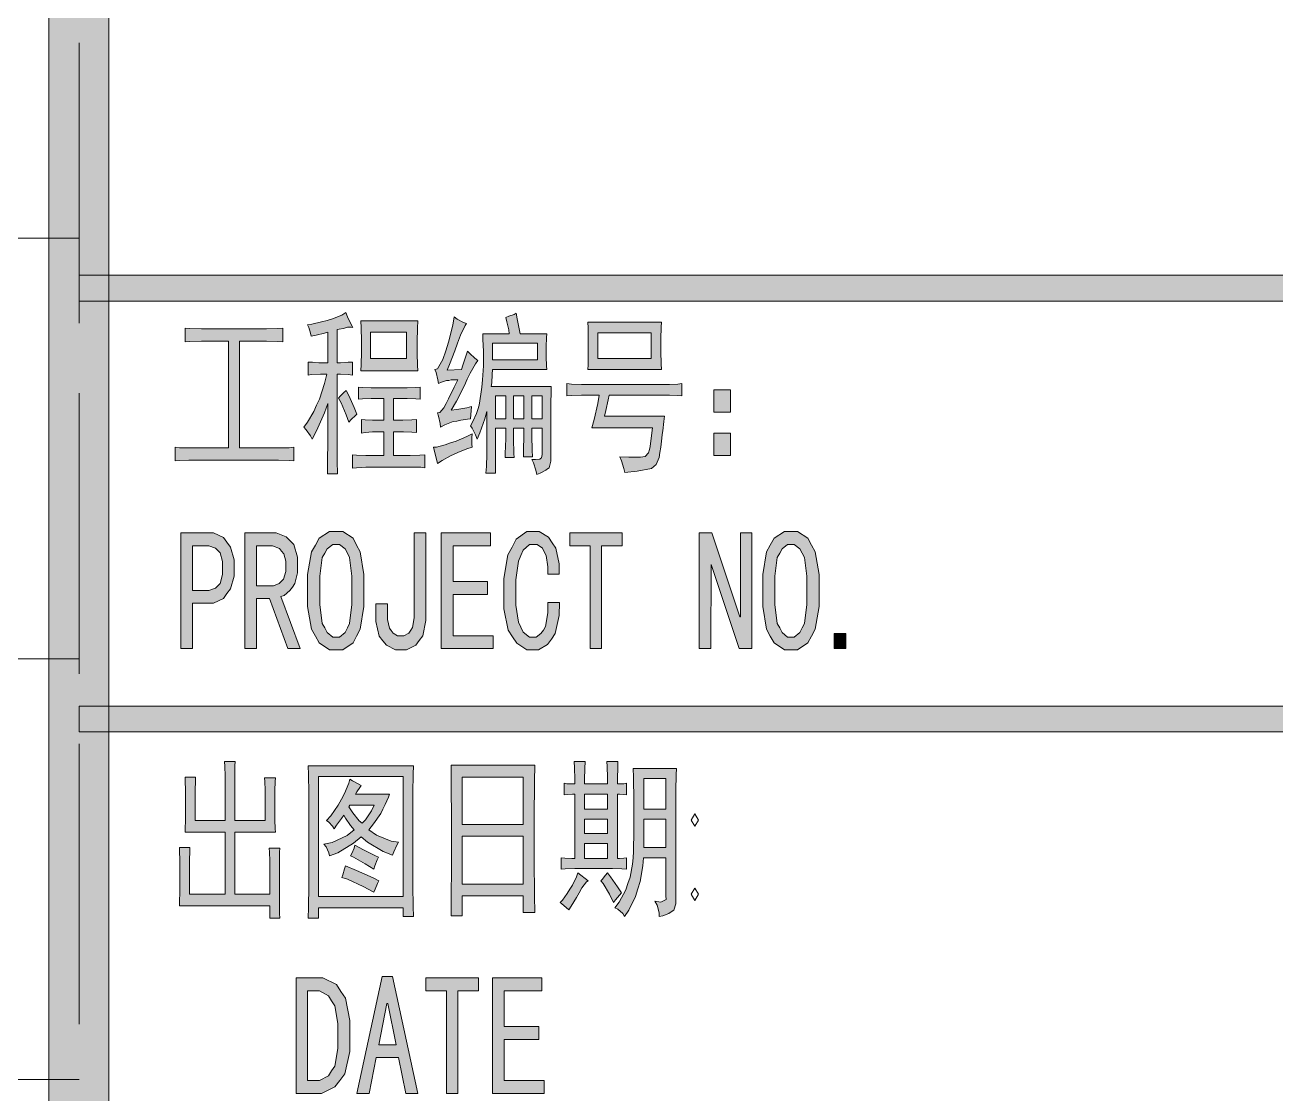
# Model space of a CAD drawing. Header units: millimetres. Extents: x 0 to 829, y 0 to 586.
# Drawn here: x 769.07 to 789.59, y 49.06 to 66.6 of the extents above; entities that cross this region are included whole.
import ezdxf

# ---------------------------------------------------------------- set-up
doc = ezdxf.new("R2010")
doc.units = ezdxf.units.MM

msp = doc.modelspace()

# ---------------------------------------------------------------- hatches: boundary and pattern name
h = msp.add_hatch(color=0)
h.dxf.hatch_style = 2
h.paths.add_polyline_path([(770.449028, 9.860139), (769.464778, 9.860139), (769.464778, 575.772139), (770.449028, 575.772139)])
h = msp.add_hatch(color=0)
h.dxf.hatch_style = 2
h.paths.add_polyline_path([(819.294639, 62.491056), (819.294639, 62.064194), (769.958667, 62.064194), (769.958667, 62.491056)])
h = msp.add_hatch(color=0)
h.dxf.hatch_style = 2
h.paths.add_polyline_path([(773.708694, 61.676139), (773.77925, 61.686722), (773.938, 61.725528), (774.029722, 61.750222), (774.117917, 61.774917), (774.269611, 61.838417), (774.333111, 61.877222), (774.361333, 61.806667), (774.421306, 61.683194), (774.449528, 61.633806), (774.421306, 61.637333), (774.361333, 61.637333), (774.329583, 61.62675), (774.297833, 61.619694), (774.227278, 61.605583), (774.192, 61.598528), (774.192, 61.05525), (774.248444, 61.05525), (774.375444, 61.062306), (774.442472, 61.065833), (774.442472, 60.854167), (774.375444, 60.861222), (774.248444, 60.868278), (774.192, 60.868278), (774.192, 59.891083), (774.192, 59.767611), (774.195528, 59.439528), (774.199056, 59.234917), (774.03325, 59.234917), (774.036778, 59.439528), (774.040306, 59.760556), (774.040306, 59.876972), (774.040306, 60.3885), (773.983861, 60.233278), (773.853333, 59.940472), (773.782778, 59.799361), (773.754556, 59.855806), (773.687528, 59.954583), (773.648722, 60.000444), (773.708694, 60.078056), (773.811, 60.254444), (773.856861, 60.35675), (773.902722, 60.455528), (773.987389, 60.713056), (774.026194, 60.868278), (773.920361, 60.868278), (773.765139, 60.861222), (773.71575, 60.854167), (773.71575, 61.065833), (773.786306, 61.062306), (773.892139, 61.05525), (773.923889, 61.05525), (774.040306, 61.05525), (774.040306, 61.556194), (773.987389, 61.538556), (773.849806, 61.506806), (773.765139, 61.489167), (773.754556, 61.538556), (773.726333, 61.633806)])
h = msp.add_hatch(color=0)
h.dxf.hatch_style = 2
h.paths.add_polyline_path([(776.315722, 61.700833), (776.291028, 61.665556), (776.216944, 61.506806), (776.167556, 61.376278), (776.121694, 61.249278), (776.037028, 61.027028), (775.998222, 60.931778), (776.231056, 60.945889), (776.25575, 61.012917), (776.305139, 61.161083), (776.329833, 61.24575), (776.368639, 61.206944), (776.453306, 61.129333), (776.499167, 61.090528), (776.460361, 61.037611), (776.375694, 60.885917), (776.326306, 60.783611), (776.280444, 60.681306), (776.149917, 60.427306), (776.06525, 60.279139), (776.153444, 60.289722), (776.31925, 60.317944), (776.396861, 60.335583), (776.38275, 60.1345), (776.329833, 60.127444), (776.220472, 60.113333), (776.156972, 60.099222), (776.093472, 60.088639), (775.959417, 60.03925), (775.888861, 60.000444), (775.881806, 60.060417), (775.857111, 60.176833), (775.839472, 60.233278), (775.87475, 60.240333), (775.945306, 60.317944), (775.980583, 60.3885), (776.019389, 60.462583), (776.114639, 60.656611), (776.174611, 60.776556), (776.135806, 60.776556), (776.061722, 60.773028), (776.022917, 60.765972), (775.987639, 60.762444), (775.902972, 60.734222), (775.857111, 60.713056), (775.843, 60.776556), (775.814778, 60.892972), (775.797139, 60.945889), (775.839472, 60.956472), (775.927667, 61.108167), (775.973528, 61.249278), (776.019389, 61.390389), (776.089944, 61.672611), (776.114639, 61.810194), (776.164028, 61.771389), (776.266333, 61.714944)])
h = msp.add_hatch(color=0)
h.paths.add_polyline_path([(777.130639, 61.866639), (777.148278, 61.778444), (777.180028, 61.609111), (777.197667, 61.5315), (777.631583, 61.5315), (777.628056, 61.468), (777.621, 61.316306), (777.621, 61.231639), (777.621, 61.1505), (777.628056, 61.005861), (777.631583, 60.945889), (776.739056, 60.945889), (776.735528, 60.861222), (776.728472, 60.723639), (776.721417, 60.667194), (777.705667, 60.667194), (777.702139, 60.579), (777.698611, 60.3885), (777.698611, 60.289722), (777.698611, 59.524194), (777.698611, 59.439528), (777.670389, 59.333694), (777.642167, 59.312528), (777.617472, 59.291361), (777.52575, 59.2455), (777.465778, 59.224333), (777.451667, 59.291361), (777.412861, 59.411306), (777.388167, 59.46775), (777.448139, 59.46775), (777.518694, 59.474806), (777.529278, 59.485389), (777.543389, 59.492444), (777.553972, 59.552417), (777.553972, 59.601806), (777.553972, 59.979278), (777.388167, 59.979278), (777.388167, 59.855806), (777.391694, 59.622972), (777.39875, 59.513611), (777.247056, 59.513611), (777.250583, 59.622972), (777.257639, 59.855806), (777.257639, 59.979278), (777.088306, 59.979278), (777.088306, 59.806417), (777.091833, 59.566528), (777.098889, 59.4995), (776.947194, 59.4995), (776.950722, 59.566528), (776.957778, 59.806417), (776.957778, 59.979278), (776.788444, 59.979278), (776.788444, 59.2455), (776.629694, 59.2455), (776.640278, 59.351333), (776.647333, 59.555944), (776.647333, 59.65825), (776.647333, 60.254444), (776.615583, 60.1345), (776.534444, 59.905194), (776.488583, 59.799361), (776.460361, 59.873444), (776.407444, 59.982806), (776.38275, 60.021611), (776.418028, 60.088639), (776.478, 60.222694), (776.499167, 60.289722), (776.520333, 60.35675), (776.552083, 60.540194), (776.566194, 60.656611), (776.576778, 60.773028), (776.590889, 61.005861), (776.590889, 61.122278), (776.590889, 61.238694), (776.583833, 61.443306), (776.580306, 61.5315), (777.014222, 61.5315), (777.007167, 61.595), (776.975417, 61.729056), (776.957778, 61.799611), (777.010694, 61.81725), (777.098889, 61.849)])
h.paths.add_polyline_path([(777.479889, 61.101111), (777.479889, 61.376278), (776.739056, 61.376278), (776.739056, 61.101111)])
h.paths.add_polyline_path([(777.257639, 60.1345), (777.257639, 60.511972), (777.088306, 60.511972), (777.088306, 60.1345)])
h.paths.add_polyline_path([(777.553972, 60.1345), (777.553972, 60.511972), (777.388167, 60.511972), (777.388167, 60.1345)])
h.paths.add_polyline_path([(776.957778, 60.1345), (776.957778, 60.511972), (776.788444, 60.511972), (776.788444, 60.1345)])
h = msp.add_hatch(color=0)
h.dxf.hatch_style = 2
h.paths.add_polyline_path([(772.932583, 61.609111), (773.034889, 61.609111), (773.218333, 61.616167), (773.299472, 61.623222), (773.299472, 61.400972), (773.218333, 61.4045), (773.034889, 61.411556), (772.932583, 61.411556), (772.593917, 61.411556), (772.593917, 59.65825), (773.133667, 59.65825), (773.228917, 59.65825), (773.405306, 59.661778), (773.482917, 59.668833), (773.482917, 59.446583), (773.405306, 59.450111), (773.232444, 59.457167), (773.140722, 59.457167), (771.849556, 59.457167), (771.761361, 59.457167), (771.602611, 59.450111), (771.535583, 59.446583), (771.535583, 59.668833), (771.606139, 59.661778), (771.768417, 59.65825), (771.860139, 59.65825), (772.410472, 59.65825), (772.410472, 61.411556), (772.075333, 61.411556), (771.9695, 61.411556), (771.779, 61.4045), (771.701389, 61.400972), (771.701389, 61.623222), (771.779, 61.616167), (771.9695, 61.609111), (772.075333, 61.609111)])
h = msp.add_hatch(color=0)
h.paths.add_polyline_path([(775.514917, 61.743167), (775.511389, 61.623222), (775.507861, 61.400972), (775.507861, 61.298667), (775.507861, 61.206944), (775.511389, 61.016444), (775.514917, 60.921194), (774.583583, 60.921194), (774.587111, 61.027028), (774.590639, 61.228111), (774.590639, 61.323361), (774.590639, 61.415083), (774.587111, 61.62675), (774.583583, 61.743167)])
h.paths.add_polyline_path([(775.331472, 61.122278), (775.331472, 61.556194), (774.742333, 61.556194), (774.742333, 61.122278)])
h = msp.add_hatch(color=0)
h.paths.add_polyline_path([(779.511889, 61.722), (779.508361, 61.637333), (779.504833, 61.450361), (779.504833, 61.344528), (779.504833, 61.238694), (779.508361, 61.037611), (779.511889, 60.945889), (778.305389, 60.945889), (778.308917, 61.0235), (778.312444, 61.206944), (778.312444, 61.30925), (778.312444, 61.422139), (778.308917, 61.62675), (778.305389, 61.722)])
h.paths.add_polyline_path([(779.346083, 61.122278), (779.346083, 61.545611), (778.471194, 61.545611), (778.471194, 61.122278)])
h = msp.add_hatch(color=0)
h.dxf.hatch_style = 2
h.paths.add_polyline_path([(774.340167, 60.600167), (774.3825, 60.5155), (774.470694, 60.321472), (774.516556, 60.212111), (774.491861, 60.190944), (774.424833, 60.123917), (774.3825, 60.078056), (774.340167, 60.201528), (774.259028, 60.399083), (774.216694, 60.476694), (774.241389, 60.504917), (774.304889, 60.568417)])
h = msp.add_hatch(color=0)
h.dxf.hatch_style = 2
h.paths.add_polyline_path([(775.275028, 60.646028), (775.342056, 60.646028), (775.483167, 60.649556), (775.55725, 60.656611), (775.55725, 60.455528), (775.483167, 60.462583), (775.342056, 60.466111), (775.275028, 60.466111), (775.116278, 60.466111), (775.116278, 60.113333), (775.208, 60.113333), (775.2715, 60.113333), (775.416139, 60.116861), (775.497278, 60.123917), (775.497278, 59.91225), (775.416139, 59.915778), (775.282083, 59.922833), (775.232694, 59.922833), (775.116278, 59.922833), (775.116278, 59.534778), (775.313833, 59.534778), (775.391444, 59.534778), (775.550194, 59.538306), (775.631333, 59.545361), (775.631333, 59.333694), (775.564306, 59.34075), (775.405556, 59.344278), (775.313833, 59.344278), (774.756444, 59.344278), (774.664722, 59.344278), (774.5095, 59.333694), (774.442472, 59.323111), (774.442472, 59.545361), (774.5095, 59.538306), (774.664722, 59.534778), (774.756444, 59.534778), (774.957528, 59.534778), (774.957528, 59.922833), (774.841111, 59.922833), (774.774083, 59.922833), (774.650611, 59.91225), (774.590639, 59.901667), (774.590639, 60.123917), (774.650611, 60.116861), (774.774083, 60.113333), (774.841111, 60.113333), (774.957528, 60.113333), (774.957528, 60.466111), (774.823472, 60.466111), (774.749389, 60.466111), (774.608278, 60.462583), (774.54125, 60.455528), (774.54125, 60.656611), (774.608278, 60.649556), (774.749389, 60.646028), (774.823472, 60.646028)])
h = msp.add_hatch(color=0)
h.dxf.hatch_style = 2
h.paths.add_polyline_path([(779.561278, 60.698944), (779.642417, 60.698944), (779.783528, 60.706), (779.847028, 60.713056), (779.847028, 60.511972), (779.783528, 60.5155), (779.642417, 60.522556), (779.561278, 60.522556), (778.654639, 60.522556), (778.637, 60.444944), (778.601722, 60.272083), (778.580556, 60.176833), (779.561278, 60.176833), (779.550694, 60.088639), (779.533056, 59.940472), (779.526, 59.876972), (779.518944, 59.817), (779.501306, 59.668833), (779.487194, 59.584167), (779.476611, 59.4995), (779.423694, 59.383083), (779.388417, 59.351333), (779.349611, 59.319583), (779.11325, 59.273722), (778.912167, 59.256083), (778.898056, 59.319583), (778.855722, 59.446583), (778.831028, 59.513611), (778.979194, 59.506556), (779.169694, 59.506556), (779.2085, 59.513611), (779.247306, 59.517139), (779.300222, 59.577111), (779.314333, 59.630028), (779.324917, 59.682944), (779.349611, 59.862861), (779.363722, 59.989861), (778.372417, 59.989861), (778.407694, 60.123917), (778.467667, 60.3885), (778.488833, 60.522556), (778.28775, 60.522556), (778.199556, 60.522556), (778.037278, 60.5155), (777.963194, 60.511972), (777.963194, 60.713056), (778.037278, 60.706), (778.199556, 60.698944), (778.28775, 60.698944)])
h = msp.add_hatch(color=0)
h.dxf.hatch_style = 2
h.paths.add_polyline_path([(780.369139, 60.61075), (780.644306, 60.61075), (780.644306, 60.243861), (780.369139, 60.243861)])
h = msp.add_hatch(color=0)
h.dxf.hatch_style = 2
h.paths.add_polyline_path([(776.407444, 59.891083), (776.403917, 59.827583), (776.403917, 59.718222), (776.407444, 59.668833), (776.31925, 59.640611), (776.171083, 59.584167), (776.111111, 59.555944), (776.051139, 59.527722), (775.913556, 59.450111), (775.839472, 59.400722), (775.772444, 59.668833), (775.821833, 59.672361), (775.962944, 59.707639), (776.051139, 59.739389), (776.142861, 59.771139), (776.31925, 59.845222)])
h = msp.add_hatch(color=0)
h.dxf.hatch_style = 2
h.paths.add_polyline_path([(780.369139, 59.901667), (780.644306, 59.901667), (780.644306, 59.534778), (780.369139, 59.534778)])
h = msp.add_hatch(color=0)
h.paths.add_polyline_path([(774.632972, 57.319333), (774.632972, 57.058278), (774.573, 56.684333), (774.513028, 56.571444), (774.453056, 56.458556), (774.283722, 56.342139), (774.177889, 56.342139), (774.068528, 56.342139), (773.899194, 56.458556), (773.835694, 56.571444), (773.772194, 56.684333), (773.708694, 57.058278), (773.708694, 57.319333), (773.708694, 57.580389), (773.772194, 57.954333), (773.835694, 58.063694), (773.899194, 58.176583), (774.068528, 58.285944), (774.177889, 58.285944), (774.283722, 58.285944), (774.453056, 58.176583), (774.513028, 58.063694), (774.573, 57.954333), (774.632972, 57.580389)])
h.paths.add_polyline_path([(774.435417, 57.319333), (774.435417, 57.552167), (774.396611, 57.859083), (774.361333, 57.929639), (774.322528, 58.003722), (774.230806, 58.074278), (774.177889, 58.074278), (774.121444, 58.074278), (774.029722, 58.003722), (773.990917, 57.929639), (773.948583, 57.859083), (773.909778, 57.552167), (773.909778, 57.319333), (773.909778, 57.0865), (773.948583, 56.779583), (773.990917, 56.7055), (774.029722, 56.627889), (774.121444, 56.553806), (774.177889, 56.553806), (774.230806, 56.553806), (774.322528, 56.627889), (774.361333, 56.7055), (774.396611, 56.779583), (774.435417, 57.0865)])
h = msp.add_hatch(color=0)
h.dxf.hatch_style = 2
h.paths.add_polyline_path([(777.839722, 57.121778), (777.836194, 56.910111), (777.769167, 56.61025), (777.709194, 56.522056), (777.645694, 56.433861), (777.494, 56.342139), (777.409333, 56.342139), (777.307028, 56.342139), (777.137694, 56.4515), (777.067139, 56.560861), (776.996583, 56.666694), (776.926028, 57.015944), (776.926028, 57.252306), (776.926028, 57.513361), (776.993056, 57.904944), (777.063611, 58.031944), (777.130639, 58.158944), (777.307028, 58.285944), (777.416389, 58.285944), (777.508111, 58.285944), (777.659806, 58.194222), (777.719778, 58.1025), (777.77975, 58.010778), (777.836194, 57.75325), (777.832667, 57.587444), (777.649222, 57.587444), (777.649222, 57.707389), (777.621, 57.890833), (777.58925, 57.954333), (777.561028, 58.014306), (777.472833, 58.074278), (777.416389, 58.074278), (777.349361, 58.074278), (777.243528, 57.982556), (777.204722, 57.890833), (777.165917, 57.799111), (777.123583, 57.492194), (777.123583, 57.277), (777.123583, 57.075917), (777.165917, 56.797222), (777.204722, 56.716083), (777.243528, 56.634944), (777.345833, 56.553806), (777.409333, 56.553806), (777.455194, 56.553806), (777.536333, 56.613778), (777.575139, 56.670222), (777.610417, 56.730194), (777.649222, 56.952444), (777.649222, 57.121778)])
h = msp.add_hatch(color=0)
h.paths.add_polyline_path([(782.09775, 57.319333), (782.09775, 57.058278), (782.03425, 56.684333), (781.974278, 56.571444), (781.914306, 56.458556), (781.744972, 56.342139), (781.639139, 56.342139), (781.529778, 56.342139), (781.360444, 56.458556), (781.296944, 56.571444), (781.233444, 56.684333), (781.173472, 57.058278), (781.173472, 57.319333), (781.173472, 57.580389), (781.233444, 57.954333), (781.296944, 58.063694), (781.360444, 58.176583), (781.529778, 58.285944), (781.639139, 58.285944), (781.744972, 58.285944), (781.914306, 58.176583), (781.974278, 58.063694), (782.03425, 57.954333), (782.09775, 57.580389)])
h.paths.add_polyline_path([(781.896667, 57.319333), (781.896667, 57.552167), (781.857861, 57.859083), (781.822583, 57.929639), (781.783778, 58.003722), (781.692056, 58.074278), (781.639139, 58.074278), (781.582694, 58.074278), (781.490972, 58.003722), (781.452167, 57.929639), (781.409833, 57.859083), (781.371028, 57.552167), (781.371028, 57.319333), (781.371028, 57.0865), (781.409833, 56.779583), (781.452167, 56.7055), (781.490972, 56.627889), (781.582694, 56.553806), (781.639139, 56.553806), (781.692056, 56.553806), (781.783778, 56.627889), (781.822583, 56.7055), (781.857861, 56.779583), (781.896667, 57.0865)])
h = msp.add_hatch(color=0)
h.paths.add_polyline_path([(772.502194, 57.686222), (772.502194, 57.552167), (772.44575, 57.344028), (772.385778, 57.266417), (772.329333, 57.188806), (772.167056, 57.111194), (772.061222, 57.111194), (771.821333, 57.111194), (771.821333, 56.366833), (771.627306, 56.366833), (771.627306, 58.264778), (772.061222, 58.264778), (772.167056, 58.264778), (772.329333, 58.187167), (772.385778, 58.109556), (772.44575, 58.031944), (772.502194, 57.820278)])
h.paths.add_polyline_path([(772.311694, 57.686222), (772.311694, 57.792056), (772.272889, 57.936694), (772.237611, 57.9755), (772.198806, 58.014306), (772.085917, 58.053111), (772.011833, 58.053111), (771.821333, 58.053111), (771.821333, 57.319333), (772.011833, 57.319333), (772.085917, 57.319333), (772.198806, 57.358139), (772.237611, 57.396944), (772.272889, 57.43575), (772.311694, 57.580389)])
h = msp.add_hatch(color=0)
h.paths.add_polyline_path([(773.585222, 56.366833), (773.384139, 56.366833), (773.084278, 57.188806), (772.869083, 57.188806), (772.869083, 56.366833), (772.678583, 56.366833), (772.678583, 58.264778), (773.094861, 58.264778), (773.193639, 58.264778), (773.355917, 58.201278), (773.419417, 58.137778), (773.482917, 58.074278), (773.542889, 57.866139), (773.542889, 57.7215), (773.542889, 57.608611), (773.500556, 57.43575), (773.46175, 57.375778), (773.419417, 57.315806), (773.324167, 57.238194), (773.267722, 57.220556)])
h.paths.add_polyline_path([(773.352389, 57.7215), (773.352389, 57.799111), (773.317111, 57.919056), (773.281833, 57.964917), (773.246556, 58.00725), (773.130139, 58.053111), (773.052528, 58.053111), (772.869083, 58.053111), (772.869083, 57.396944), (773.101917, 57.396944), (773.151306, 57.396944), (773.2395, 57.43575), (773.278306, 57.471028), (773.313583, 57.506306), (773.352389, 57.629778)])
h = msp.add_hatch(color=0)
h.dxf.hatch_style = 2
h.paths.add_polyline_path([(775.648972, 56.998306), (775.648972, 56.825444), (775.596056, 56.574972), (775.539611, 56.497361), (775.483167, 56.41975), (775.331472, 56.342139), (775.232694, 56.342139), (775.148028, 56.342139), (774.999861, 56.41975), (774.943417, 56.493833), (774.883444, 56.567917), (774.827, 56.811333), (774.827, 56.977139), (774.827, 57.097083), (775.0175, 57.097083), (775.0175, 56.941861), (775.0175, 56.843083), (775.04925, 56.701972), (775.081, 56.659639), (775.11275, 56.617306), (775.183306, 56.574972), (775.225639, 56.574972), (775.285611, 56.574972), (775.370278, 56.620833), (775.402028, 56.666694), (775.43025, 56.709028), (775.458472, 56.871306), (775.458472, 56.987722), (775.458472, 58.264778), (775.648972, 58.264778)])
h = msp.add_hatch(color=0)
h.dxf.hatch_style = 2
h.paths.add_polyline_path([(776.749639, 56.366833), (775.899444, 56.366833), (775.899444, 58.264778), (776.707306, 58.264778), (776.707306, 58.053111), (776.093472, 58.053111), (776.093472, 57.463972), (776.657917, 57.463972), (776.657917, 57.252306), (776.093472, 57.252306), (776.093472, 56.574972), (776.749639, 56.574972)])
h = msp.add_hatch(color=0)
h.dxf.hatch_style = 2
h.paths.add_polyline_path([(778.866306, 58.053111), (778.531167, 58.053111), (778.531167, 56.366833), (778.340667, 56.366833), (778.340667, 58.053111), (778.009056, 58.053111), (778.009056, 58.264778), (778.866306, 58.264778)])
h = msp.add_hatch(color=0)
h.dxf.hatch_style = 2
h.paths.add_polyline_path([(780.997083, 56.366833), (780.788944, 56.366833), (780.330333, 57.742667), (780.323278, 56.366833), (780.12925, 56.366833), (780.12925, 58.264778), (780.337389, 58.264778), (780.796, 56.888944), (780.806583, 56.888944), (780.806583, 58.264778), (780.997083, 58.264778)])
h = msp.add_hatch(color=0)
h.dxf.hatch_style = 2
h.paths.add_polyline_path([(782.538722, 56.366833), (782.344694, 56.366833), (782.344694, 56.61025), (782.538722, 56.61025)])
h = msp.add_hatch(color=0)
h.dxf.hatch_style = 2
h.paths.add_polyline_path([(819.294639, 55.421389), (819.294639, 54.998056), (769.958667, 54.998056), (769.958667, 55.421389)])
h = msp.add_hatch(color=0)
h.dxf.hatch_style = 2
h.paths.add_polyline_path([(771.870722, 54.253694), (771.867194, 54.183139), (771.863667, 54.049083), (771.863667, 53.989111), (771.863667, 53.544611), (772.354028, 53.544611), (772.354028, 54.19725), (772.354028, 54.274861), (772.3505, 54.430083), (772.346972, 54.511222), (772.519833, 54.511222), (772.516306, 54.444194), (772.512778, 54.288972), (772.512778, 54.19725), (772.512778, 53.544611), (773.013722, 53.544611), (773.013722, 53.953833), (773.013722, 54.042028), (773.006667, 54.186667), (773.003139, 54.243111), (773.179528, 54.243111), (773.176, 54.186667), (773.168944, 54.0385), (773.168944, 53.94325), (773.168944, 53.643389), (773.168944, 53.555194), (773.176, 53.410556), (773.179528, 53.354111), (772.512778, 53.354111), (772.512778, 52.334583), (773.087806, 52.334583), (773.087806, 52.80025), (773.087806, 52.881389), (773.084278, 53.026028), (773.077222, 53.089528), (773.253611, 53.089528), (773.250083, 53.026028), (773.246556, 52.888444), (773.246556, 52.810833), (773.246556, 52.309889), (773.246556, 52.200528), (773.250083, 52.017083), (773.253611, 51.943), (773.087806, 51.943), (773.087806, 52.144083), (771.606139, 52.144083), (771.609667, 52.211111), (771.613194, 52.373389), (771.613194, 52.465111), (771.613194, 52.80025), (771.613194, 52.8955), (771.609667, 53.043667), (771.606139, 53.100111), (771.779, 53.100111), (771.775472, 53.043667), (771.771944, 52.8955), (771.771944, 52.80025), (771.771944, 52.334583), (772.354028, 52.334583), (772.354028, 53.354111), (771.697861, 53.354111), (771.701389, 53.410556), (771.704917, 53.548139), (771.704917, 53.632806), (771.704917, 53.975), (771.704917, 54.049083), (771.701389, 54.186667), (771.697861, 54.253694)])
h = msp.add_hatch(color=0)
h.paths.add_polyline_path([(775.444361, 54.444194), (775.440833, 54.303083), (775.433778, 53.999694), (775.433778, 53.833889), (775.433778, 52.645028), (775.433778, 52.472167), (775.440833, 52.1335), (775.444361, 51.967694), (775.278556, 51.967694), (775.278556, 52.112333), (773.885083, 52.112333), (773.885083, 51.943), (773.719278, 51.943), (773.722806, 52.115861), (773.729861, 52.472167), (773.729861, 52.655611), (773.729861, 53.833889), (773.729861, 53.992639), (773.722806, 54.299556), (773.719278, 54.444194)])
h.paths.add_polyline_path([(775.278556, 52.299306), (775.278556, 54.264278), (773.885083, 54.264278), (773.885083, 52.299306)])
h = msp.add_hatch(color=0)
h.paths.add_polyline_path([(777.434028, 54.454778), (777.4305, 54.183139), (777.426972, 53.576361), (777.426972, 53.24475), (777.426972, 52.909611), (777.4305, 52.306361), (777.434028, 52.034722), (777.243528, 52.034722), (777.243528, 52.309889), (776.241639, 52.309889), (776.241639, 51.978278), (776.061722, 51.978278), (776.06525, 52.232278), (776.068778, 52.832), (776.068778, 53.177722), (776.068778, 53.519917), (776.06525, 54.158444), (776.061722, 54.454778)])
h.paths.add_polyline_path([(777.243528, 52.500389), (777.243528, 53.287083), (776.241639, 53.287083), (776.241639, 52.500389)])
h.paths.add_polyline_path([(777.243528, 53.477583), (777.243528, 54.253694), (776.241639, 54.253694), (776.241639, 53.477583)])
h = msp.add_hatch(color=0)
h.paths.add_polyline_path([(778.090194, 54.144333), (778.090194, 54.225472), (778.086667, 54.408917), (778.083139, 54.511222), (778.259528, 54.511222), (778.256, 54.398333), (778.248944, 54.214889), (778.248944, 54.144333), (778.626417, 54.144333), (778.626417, 54.250167), (778.619361, 54.430083), (778.615833, 54.511222), (778.799278, 54.511222), (778.79575, 54.415972), (778.792222, 54.232528), (778.792222, 54.144333), (778.820444, 54.144333), (778.894528, 54.147861), (778.940389, 54.154917), (778.940389, 53.964417), (778.898056, 53.971472), (778.823972, 53.975), (778.792222, 53.975), (778.792222, 52.920194), (778.823972, 52.920194), (778.898056, 52.92725), (778.940389, 52.934306), (778.940389, 52.743806), (778.862778, 52.750861), (778.707556, 52.754389), (778.633472, 52.754389), (778.181917, 52.754389), (778.093722, 52.754389), (777.934972, 52.750861), (777.867944, 52.743806), (777.867944, 52.934306), (777.927917, 52.92725), (778.040806, 52.920194), (778.090194, 52.920194), (778.090194, 53.975), (778.054917, 53.975), (777.966722, 53.971472), (777.917333, 53.964417), (777.917333, 54.154917), (777.963194, 54.147861), (778.051389, 54.144333)])
h.paths.add_polyline_path([(778.626417, 53.731583), (778.626417, 53.975), (778.248944, 53.975), (778.248944, 53.731583)])
h.paths.add_polyline_path([(778.626417, 52.920194), (778.626417, 53.167139), (778.248944, 53.167139), (778.248944, 52.920194)])
h.paths.add_polyline_path([(778.626417, 53.332944), (778.626417, 53.565778), (778.248944, 53.565778), (778.248944, 53.332944)])
h = msp.add_hatch(color=0)
h.paths.add_polyline_path([(779.406056, 52.221694), (779.504833, 52.204056), (779.5895, 52.249917), (779.582444, 52.309889), (779.582444, 52.934306), (779.215556, 52.934306), (779.2085, 52.80025), (779.162639, 52.542722), (779.123833, 52.422778), (779.088556, 52.299306), (778.979194, 52.073528), (778.908639, 51.967694), (778.880417, 52.017083), (778.799278, 52.087639), (778.749889, 52.112333), (778.820444, 52.204056), (778.926278, 52.405139), (778.961556, 52.510972), (778.996833, 52.616806), (779.039167, 52.828472), (779.046222, 52.934306), (779.053278, 53.036611), (779.056806, 53.382333), (779.056806, 53.622222), (779.056806, 53.865639), (779.053278, 54.253694), (779.04975, 54.398333), (779.758833, 54.398333), (779.751778, 54.2925), (779.74825, 54.0385), (779.74825, 53.886806), (779.74825, 52.256972), (779.74825, 52.179361), (779.712972, 52.073528), (779.674167, 52.045306), (779.635361, 52.017083), (779.536583, 51.978278), (779.473083, 51.967694), (779.473083, 52.027667), (779.441333, 52.154667)])
h.paths.add_polyline_path([(779.582444, 53.731583), (779.582444, 54.232528), (779.226139, 54.232528), (779.226139, 53.731583)])
h.paths.add_polyline_path([(779.582444, 53.100111), (779.582444, 53.565778), (779.226139, 53.565778), (779.226139, 53.100111)])
h = msp.add_hatch(color=0)
h.paths.add_polyline_path([(774.587111, 54.119639), (774.562417, 54.087889), (774.516556, 54.013806), (774.495389, 53.975), (775.052778, 53.975), (775.035139, 53.925611), (774.982222, 53.805667), (774.943417, 53.731583), (774.908139, 53.661028), (774.791722, 53.488167), (774.710583, 53.389389), (774.837583, 53.304722), (775.081, 53.205944), (775.200944, 53.188306), (775.172722, 53.138917), (775.123333, 53.033083), (775.102167, 52.976639), (774.946944, 53.036611), (774.689417, 53.188306), (774.587111, 53.2765), (774.463639, 53.170667), (774.206111, 53.015444), (774.068528, 52.966056), (774.057944, 53.015444), (774.012083, 53.110694), (773.976806, 53.156556), (774.110861, 53.18125), (774.357806, 53.297667), (774.470694, 53.389389), (774.410722, 53.459944), (774.329583, 53.583417), (774.301361, 53.632806), (774.266083, 53.576361), (774.184944, 53.467), (774.146139, 53.410556), (774.114389, 53.452889), (774.054417, 53.519917), (774.019139, 53.544611), (774.089694, 53.622222), (774.209639, 53.795083), (774.262556, 53.893861), (774.311944, 53.989111), (774.3825, 54.154917), (774.403667, 54.221944), (774.446, 54.193722), (774.537722, 54.144333)])
h.paths.add_polyline_path([(774.386028, 53.766861), (774.449528, 53.671611), (774.555361, 53.537556), (774.601222, 53.49875), (774.657667, 53.555194), (774.756444, 53.703361), (774.802306, 53.798611), (774.403667, 53.798611)])
h = msp.add_hatch(color=0)
h.dxf.hatch_style = 2
h.paths.add_polyline_path([(774.484806, 53.142444), (774.625917, 53.064833), (774.819944, 52.966056), (774.869333, 52.944889), (774.848167, 52.899028), (774.809361, 52.80025), (774.79525, 52.743806), (774.654139, 52.832), (774.460111, 52.944889), (774.410722, 52.966056), (774.431889, 53.004861), (774.470694, 53.093056)])
h = msp.add_hatch(color=0)
h.dxf.hatch_style = 2
h.paths.add_polyline_path([(774.329583, 52.80025), (774.5095, 52.726167), (774.784667, 52.606222), (774.876389, 52.556833), (774.855222, 52.510972), (774.816417, 52.415722), (774.79525, 52.366333), (774.622389, 52.461583), (774.361333, 52.581528), (774.269611, 52.60975), (774.28725, 52.655611), (774.315472, 52.750861)])
h = msp.add_hatch(color=0)
h.dxf.hatch_style = 2
h.paths.add_polyline_path([(778.308917, 52.556833), (778.280694, 52.539194), (778.206611, 52.440417), (778.164278, 52.359278), (778.118417, 52.281667), (778.03375, 52.140556), (777.991417, 52.077056), (777.949083, 52.115861), (777.878528, 52.179361), (777.850306, 52.200528), (777.889111, 52.239333), (777.966722, 52.348694), (778.009056, 52.415722), (778.051389, 52.486278), (778.118417, 52.620333), (778.143111, 52.687361)])
h = msp.add_hatch(color=0)
h.dxf.hatch_style = 2
h.paths.add_polyline_path([(778.725194, 52.200528), (778.658167, 52.334583), (778.555861, 52.510972), (778.517056, 52.556833), (778.54175, 52.578), (778.594667, 52.645028), (778.626417, 52.687361), (778.675806, 52.620333), (778.792222, 52.454528), (778.85925, 52.35575), (778.823972, 52.320472), (778.756944, 52.242861)])
h = msp.add_hatch(color=0)
h.paths.add_polyline_path([(774.400139, 50.00625), (774.400139, 49.75225), (774.319, 49.388889), (774.237861, 49.279528), (774.156722, 49.173694), (773.938, 49.064333), (773.800417, 49.064333), (773.518194, 49.064333), (773.518194, 50.962278), (773.800417, 50.962278), (773.955639, 50.962278), (774.181417, 50.852917), (774.2555, 50.740028), (774.329583, 50.630667), (774.400139, 50.263778)])
h.paths.add_polyline_path([(774.202583, 50.00625), (774.202583, 50.214389), (774.153194, 50.503667), (774.100278, 50.584806), (774.050889, 50.669472), (773.902722, 50.750611), (773.800417, 50.750611), (773.708694, 50.750611), (773.708694, 49.276), (773.800417, 49.276), (773.902722, 49.276), (774.050889, 49.357139), (774.100278, 49.43475), (774.153194, 49.515889), (774.202583, 49.801639)])
h = msp.add_hatch(color=0)
h.paths.add_polyline_path([(775.518444, 49.064333), (775.317361, 49.064333), (775.200944, 49.653472), (774.834056, 49.653472), (774.717639, 49.064333), (774.516556, 49.064333), (774.932833, 50.983444), (775.102167, 50.983444)])
h.paths.add_polyline_path([(775.158611, 49.865139), (775.024556, 50.542472), (775.010444, 50.542472), (774.876389, 49.865139)])
h = msp.add_hatch(color=0)
h.dxf.hatch_style = 2
h.paths.add_polyline_path([(776.50975, 50.750611), (776.174611, 50.750611), (776.174611, 49.064333), (775.984111, 49.064333), (775.984111, 50.750611), (775.648972, 50.750611), (775.648972, 50.962278), (776.50975, 50.962278)])
h = msp.add_hatch(color=0)
h.dxf.hatch_style = 2
h.paths.add_polyline_path([(777.58925, 49.064333), (776.742583, 49.064333), (776.742583, 50.962278), (777.550444, 50.962278), (777.550444, 50.750611), (776.933083, 50.750611), (776.933083, 50.165), (777.501056, 50.165), (777.501056, 49.953333), (776.933083, 49.953333), (776.933083, 49.276), (777.58925, 49.276)])

# ---------------------------------------------------------------- linework, layer by layer
at = {"color": 0, "lineweight": 0}
for points in [[(770.449028, 9.860139), (769.464778, 9.860139), (769.464778, 575.772139), (770.449028, 575.772139)], [(819.294639, 62.491056), (819.294639, 62.064194), (769.958667, 62.064194), (769.958667, 62.491056)], [(773.708694, 61.676139), (773.77925, 61.686722), (773.938, 61.725528), (774.029722, 61.750222), (774.117917, 61.774917), (774.269611, 61.838417), (774.333111, 61.877222), (774.361333, 61.806667), (774.421306, 61.683194), (774.449528, 61.633806), (774.421306, 61.637333), (774.361333, 61.637333), (774.329583, 61.62675), (774.297833, 61.619694), (774.227278, 61.605583), (774.192, 61.598528), (774.192, 61.05525), (774.248444, 61.05525), (774.375444, 61.062306), (774.442472, 61.065833), (774.442472, 60.854167), (774.375444, 60.861222), (774.248444, 60.868278), (774.192, 60.868278), (774.192, 59.891083), (774.192, 59.767611), (774.195528, 59.439528), (774.199056, 59.234917), (774.03325, 59.234917), (774.036778, 59.439528), (774.040306, 59.760556), (774.040306, 59.876972), (774.040306, 60.3885), (773.983861, 60.233278), (773.853333, 59.940472), (773.782778, 59.799361), (773.754556, 59.855806), (773.687528, 59.954583), (773.648722, 60.000444), (773.708694, 60.078056), (773.811, 60.254444), (773.856861, 60.35675), (773.902722, 60.455528), (773.987389, 60.713056), (774.026194, 60.868278), (773.920361, 60.868278), (773.765139, 60.861222), (773.71575, 60.854167), (773.71575, 61.065833), (773.786306, 61.062306), (773.892139, 61.05525), (773.923889, 61.05525), (774.040306, 61.05525), (774.040306, 61.556194), (773.987389, 61.538556), (773.849806, 61.506806), (773.765139, 61.489167), (773.754556, 61.538556), (773.726333, 61.633806)], [(776.315722, 61.700833), (776.291028, 61.665556), (776.216944, 61.506806), (776.167556, 61.376278), (776.121694, 61.249278), (776.037028, 61.027028), (775.998222, 60.931778), (776.231056, 60.945889), (776.25575, 61.012917), (776.305139, 61.161083), (776.329833, 61.24575), (776.368639, 61.206944), (776.453306, 61.129333), (776.499167, 61.090528), (776.460361, 61.037611), (776.375694, 60.885917), (776.326306, 60.783611), (776.280444, 60.681306), (776.149917, 60.427306), (776.06525, 60.279139), (776.153444, 60.289722), (776.31925, 60.317944), (776.396861, 60.335583), (776.38275, 60.1345), (776.329833, 60.127444), (776.220472, 60.113333), (776.156972, 60.099222), (776.093472, 60.088639), (775.959417, 60.03925), (775.888861, 60.000444), (775.881806, 60.060417), (775.857111, 60.176833), (775.839472, 60.233278), (775.87475, 60.240333), (775.945306, 60.317944), (775.980583, 60.3885), (776.019389, 60.462583), (776.114639, 60.656611), (776.174611, 60.776556), (776.135806, 60.776556), (776.061722, 60.773028), (776.022917, 60.765972), (775.987639, 60.762444), (775.902972, 60.734222), (775.857111, 60.713056), (775.843, 60.776556), (775.814778, 60.892972), (775.797139, 60.945889), (775.839472, 60.956472), (775.927667, 61.108167), (775.973528, 61.249278), (776.019389, 61.390389), (776.089944, 61.672611), (776.114639, 61.810194), (776.164028, 61.771389), (776.266333, 61.714944)], [(777.130639, 61.866639), (777.148278, 61.778444), (777.180028, 61.609111), (777.197667, 61.5315), (777.631583, 61.5315), (777.628056, 61.468), (777.621, 61.316306), (777.621, 61.231639), (777.621, 61.1505), (777.628056, 61.005861), (777.631583, 60.945889), (776.739056, 60.945889), (776.735528, 60.861222), (776.728472, 60.723639), (776.721417, 60.667194), (777.705667, 60.667194), (777.702139, 60.579), (777.698611, 60.3885), (777.698611, 60.289722), (777.698611, 59.524194), (777.698611, 59.439528), (777.670389, 59.333694), (777.642167, 59.312528), (777.617472, 59.291361), (777.52575, 59.2455), (777.465778, 59.224333), (777.451667, 59.291361), (777.412861, 59.411306), (777.388167, 59.46775), (777.448139, 59.46775), (777.518694, 59.474806), (777.529278, 59.485389), (777.543389, 59.492444), (777.553972, 59.552417), (777.553972, 59.601806), (777.553972, 59.979278), (777.388167, 59.979278), (777.388167, 59.855806), (777.391694, 59.622972), (777.39875, 59.513611), (777.247056, 59.513611), (777.250583, 59.622972), (777.257639, 59.855806), (777.257639, 59.979278), (777.088306, 59.979278), (777.088306, 59.806417), (777.091833, 59.566528), (777.098889, 59.4995), (776.947194, 59.4995), (776.950722, 59.566528), (776.957778, 59.806417), (776.957778, 59.979278), (776.788444, 59.979278), (776.788444, 59.2455), (776.629694, 59.2455), (776.640278, 59.351333), (776.647333, 59.555944), (776.647333, 59.65825), (776.647333, 60.254444), (776.615583, 60.1345), (776.534444, 59.905194), (776.488583, 59.799361), (776.460361, 59.873444), (776.407444, 59.982806), (776.38275, 60.021611), (776.418028, 60.088639), (776.478, 60.222694), (776.499167, 60.289722), (776.520333, 60.35675), (776.552083, 60.540194), (776.566194, 60.656611), (776.576778, 60.773028), (776.590889, 61.005861), (776.590889, 61.122278), (776.590889, 61.238694), (776.583833, 61.443306), (776.580306, 61.5315), (777.014222, 61.5315), (777.007167, 61.595), (776.975417, 61.729056), (776.957778, 61.799611), (777.010694, 61.81725), (777.098889, 61.849)], [(772.932583, 61.609111), (773.034889, 61.609111), (773.218333, 61.616167), (773.299472, 61.623222), (773.299472, 61.400972), (773.218333, 61.4045), (773.034889, 61.411556), (772.932583, 61.411556), (772.593917, 61.411556), (772.593917, 59.65825), (773.133667, 59.65825), (773.228917, 59.65825), (773.405306, 59.661778), (773.482917, 59.668833), (773.482917, 59.446583), (773.405306, 59.450111), (773.232444, 59.457167), (773.140722, 59.457167), (771.849556, 59.457167), (771.761361, 59.457167), (771.602611, 59.450111), (771.535583, 59.446583), (771.535583, 59.668833), (771.606139, 59.661778), (771.768417, 59.65825), (771.860139, 59.65825), (772.410472, 59.65825), (772.410472, 61.411556), (772.075333, 61.411556), (771.9695, 61.411556), (771.779, 61.4045), (771.701389, 61.400972), (771.701389, 61.623222), (771.779, 61.616167), (771.9695, 61.609111), (772.075333, 61.609111)], [(775.514917, 61.743167), (775.511389, 61.623222), (775.507861, 61.400972), (775.507861, 61.298667), (775.507861, 61.206944), (775.511389, 61.016444), (775.514917, 60.921194), (774.583583, 60.921194), (774.587111, 61.027028), (774.590639, 61.228111), (774.590639, 61.323361), (774.590639, 61.415083), (774.587111, 61.62675), (774.583583, 61.743167)], [(779.511889, 61.722), (779.508361, 61.637333), (779.504833, 61.450361), (779.504833, 61.344528), (779.504833, 61.238694), (779.508361, 61.037611), (779.511889, 60.945889), (778.305389, 60.945889), (778.308917, 61.0235), (778.312444, 61.206944), (778.312444, 61.30925), (778.312444, 61.422139), (778.308917, 61.62675), (778.305389, 61.722)], [(775.331472, 61.122278), (775.331472, 61.556194), (774.742333, 61.556194), (774.742333, 61.122278)], [(777.479889, 61.101111), (777.479889, 61.376278), (776.739056, 61.376278), (776.739056, 61.101111)], [(779.346083, 61.122278), (779.346083, 61.545611), (778.471194, 61.545611), (778.471194, 61.122278)], [(774.340167, 60.600167), (774.3825, 60.5155), (774.470694, 60.321472), (774.516556, 60.212111), (774.491861, 60.190944), (774.424833, 60.123917), (774.3825, 60.078056), (774.340167, 60.201528), (774.259028, 60.399083), (774.216694, 60.476694), (774.241389, 60.504917), (774.304889, 60.568417)], [(775.275028, 60.646028), (775.342056, 60.646028), (775.483167, 60.649556), (775.55725, 60.656611), (775.55725, 60.455528), (775.483167, 60.462583), (775.342056, 60.466111), (775.275028, 60.466111), (775.116278, 60.466111), (775.116278, 60.113333), (775.208, 60.113333), (775.2715, 60.113333), (775.416139, 60.116861), (775.497278, 60.123917), (775.497278, 59.91225), (775.416139, 59.915778), (775.282083, 59.922833), (775.232694, 59.922833), (775.116278, 59.922833), (775.116278, 59.534778), (775.313833, 59.534778), (775.391444, 59.534778), (775.550194, 59.538306), (775.631333, 59.545361), (775.631333, 59.333694), (775.564306, 59.34075), (775.405556, 59.344278), (775.313833, 59.344278), (774.756444, 59.344278), (774.664722, 59.344278), (774.5095, 59.333694), (774.442472, 59.323111), (774.442472, 59.545361), (774.5095, 59.538306), (774.664722, 59.534778), (774.756444, 59.534778), (774.957528, 59.534778), (774.957528, 59.922833), (774.841111, 59.922833), (774.774083, 59.922833), (774.650611, 59.91225), (774.590639, 59.901667), (774.590639, 60.123917), (774.650611, 60.116861), (774.774083, 60.113333), (774.841111, 60.113333), (774.957528, 60.113333), (774.957528, 60.466111), (774.823472, 60.466111), (774.749389, 60.466111), (774.608278, 60.462583), (774.54125, 60.455528), (774.54125, 60.656611), (774.608278, 60.649556), (774.749389, 60.646028), (774.823472, 60.646028)], [(779.561278, 60.698944), (779.642417, 60.698944), (779.783528, 60.706), (779.847028, 60.713056), (779.847028, 60.511972), (779.783528, 60.5155), (779.642417, 60.522556), (779.561278, 60.522556), (778.654639, 60.522556), (778.637, 60.444944), (778.601722, 60.272083), (778.580556, 60.176833), (779.561278, 60.176833), (779.550694, 60.088639), (779.533056, 59.940472), (779.526, 59.876972), (779.518944, 59.817), (779.501306, 59.668833), (779.487194, 59.584167), (779.476611, 59.4995), (779.423694, 59.383083), (779.388417, 59.351333), (779.349611, 59.319583), (779.11325, 59.273722), (778.912167, 59.256083), (778.898056, 59.319583), (778.855722, 59.446583), (778.831028, 59.513611), (778.979194, 59.506556), (779.169694, 59.506556), (779.2085, 59.513611), (779.247306, 59.517139), (779.300222, 59.577111), (779.314333, 59.630028), (779.324917, 59.682944), (779.349611, 59.862861), (779.363722, 59.989861), (778.372417, 59.989861), (778.407694, 60.123917), (778.467667, 60.3885), (778.488833, 60.522556), (778.28775, 60.522556), (778.199556, 60.522556), (778.037278, 60.5155), (777.963194, 60.511972), (777.963194, 60.713056), (778.037278, 60.706), (778.199556, 60.698944), (778.28775, 60.698944)], [(780.369139, 60.61075), (780.644306, 60.61075), (780.644306, 60.243861), (780.369139, 60.243861)], [(776.957778, 60.1345), (776.957778, 60.511972), (776.788444, 60.511972), (776.788444, 60.1345)], [(777.257639, 60.1345), (777.257639, 60.511972), (777.088306, 60.511972), (777.088306, 60.1345)], [(777.553972, 60.1345), (777.553972, 60.511972), (777.388167, 60.511972), (777.388167, 60.1345)], [(776.407444, 59.891083), (776.403917, 59.827583), (776.403917, 59.718222), (776.407444, 59.668833), (776.31925, 59.640611), (776.171083, 59.584167), (776.111111, 59.555944), (776.051139, 59.527722), (775.913556, 59.450111), (775.839472, 59.400722), (775.772444, 59.668833), (775.821833, 59.672361), (775.962944, 59.707639), (776.051139, 59.739389), (776.142861, 59.771139), (776.31925, 59.845222)], [(780.369139, 59.901667), (780.644306, 59.901667), (780.644306, 59.534778), (780.369139, 59.534778)], [(774.632972, 57.319333), (774.632972, 57.058278), (774.573, 56.684333), (774.513028, 56.571444), (774.453056, 56.458556), (774.283722, 56.342139), (774.177889, 56.342139), (774.068528, 56.342139), (773.899194, 56.458556), (773.835694, 56.571444), (773.772194, 56.684333), (773.708694, 57.058278), (773.708694, 57.319333), (773.708694, 57.580389), (773.772194, 57.954333), (773.835694, 58.063694), (773.899194, 58.176583), (774.068528, 58.285944), (774.177889, 58.285944), (774.283722, 58.285944), (774.453056, 58.176583), (774.513028, 58.063694), (774.573, 57.954333), (774.632972, 57.580389)], [(777.839722, 57.121778), (777.836194, 56.910111), (777.769167, 56.61025), (777.709194, 56.522056), (777.645694, 56.433861), (777.494, 56.342139), (777.409333, 56.342139), (777.307028, 56.342139), (777.137694, 56.4515), (777.067139, 56.560861), (776.996583, 56.666694), (776.926028, 57.015944), (776.926028, 57.252306), (776.926028, 57.513361), (776.993056, 57.904944), (777.063611, 58.031944), (777.130639, 58.158944), (777.307028, 58.285944), (777.416389, 58.285944), (777.508111, 58.285944), (777.659806, 58.194222), (777.719778, 58.1025), (777.77975, 58.010778), (777.836194, 57.75325), (777.832667, 57.587444), (777.649222, 57.587444), (777.649222, 57.707389), (777.621, 57.890833), (777.58925, 57.954333), (777.561028, 58.014306), (777.472833, 58.074278), (777.416389, 58.074278), (777.349361, 58.074278), (777.243528, 57.982556), (777.204722, 57.890833), (777.165917, 57.799111), (777.123583, 57.492194), (777.123583, 57.277), (777.123583, 57.075917), (777.165917, 56.797222), (777.204722, 56.716083), (777.243528, 56.634944), (777.345833, 56.553806), (777.409333, 56.553806), (777.455194, 56.553806), (777.536333, 56.613778), (777.575139, 56.670222), (777.610417, 56.730194), (777.649222, 56.952444), (777.649222, 57.121778)], [(782.09775, 57.319333), (782.09775, 57.058278), (782.03425, 56.684333), (781.974278, 56.571444), (781.914306, 56.458556), (781.744972, 56.342139), (781.639139, 56.342139), (781.529778, 56.342139), (781.360444, 56.458556), (781.296944, 56.571444), (781.233444, 56.684333), (781.173472, 57.058278), (781.173472, 57.319333), (781.173472, 57.580389), (781.233444, 57.954333), (781.296944, 58.063694), (781.360444, 58.176583), (781.529778, 58.285944), (781.639139, 58.285944), (781.744972, 58.285944), (781.914306, 58.176583), (781.974278, 58.063694), (782.03425, 57.954333), (782.09775, 57.580389)], [(772.502194, 57.686222), (772.502194, 57.552167), (772.44575, 57.344028), (772.385778, 57.266417), (772.329333, 57.188806), (772.167056, 57.111194), (772.061222, 57.111194), (771.821333, 57.111194), (771.821333, 56.366833), (771.627306, 56.366833), (771.627306, 58.264778), (772.061222, 58.264778), (772.167056, 58.264778), (772.329333, 58.187167), (772.385778, 58.109556), (772.44575, 58.031944), (772.502194, 57.820278)], [(773.585222, 56.366833), (773.384139, 56.366833), (773.084278, 57.188806), (772.869083, 57.188806), (772.869083, 56.366833), (772.678583, 56.366833), (772.678583, 58.264778), (773.094861, 58.264778), (773.193639, 58.264778), (773.355917, 58.201278), (773.419417, 58.137778), (773.482917, 58.074278), (773.542889, 57.866139), (773.542889, 57.7215), (773.542889, 57.608611), (773.500556, 57.43575), (773.46175, 57.375778), (773.419417, 57.315806), (773.324167, 57.238194), (773.267722, 57.220556)], [(774.435417, 57.319333), (774.435417, 57.552167), (774.396611, 57.859083), (774.361333, 57.929639), (774.322528, 58.003722), (774.230806, 58.074278), (774.177889, 58.074278), (774.121444, 58.074278), (774.029722, 58.003722), (773.990917, 57.929639), (773.948583, 57.859083), (773.909778, 57.552167), (773.909778, 57.319333), (773.909778, 57.0865), (773.948583, 56.779583), (773.990917, 56.7055), (774.029722, 56.627889), (774.121444, 56.553806), (774.177889, 56.553806), (774.230806, 56.553806), (774.322528, 56.627889), (774.361333, 56.7055), (774.396611, 56.779583), (774.435417, 57.0865)], [(775.648972, 56.998306), (775.648972, 56.825444), (775.596056, 56.574972), (775.539611, 56.497361), (775.483167, 56.41975), (775.331472, 56.342139), (775.232694, 56.342139), (775.148028, 56.342139), (774.999861, 56.41975), (774.943417, 56.493833), (774.883444, 56.567917), (774.827, 56.811333), (774.827, 56.977139), (774.827, 57.097083), (775.0175, 57.097083), (775.0175, 56.941861), (775.0175, 56.843083), (775.04925, 56.701972), (775.081, 56.659639), (775.11275, 56.617306), (775.183306, 56.574972), (775.225639, 56.574972), (775.285611, 56.574972), (775.370278, 56.620833), (775.402028, 56.666694), (775.43025, 56.709028), (775.458472, 56.871306), (775.458472, 56.987722), (775.458472, 58.264778), (775.648972, 58.264778)], [(776.749639, 56.366833), (775.899444, 56.366833), (775.899444, 58.264778), (776.707306, 58.264778), (776.707306, 58.053111), (776.093472, 58.053111), (776.093472, 57.463972), (776.657917, 57.463972), (776.657917, 57.252306), (776.093472, 57.252306), (776.093472, 56.574972), (776.749639, 56.574972)], [(778.866306, 58.053111), (778.531167, 58.053111), (778.531167, 56.366833), (778.340667, 56.366833), (778.340667, 58.053111), (778.009056, 58.053111), (778.009056, 58.264778), (778.866306, 58.264778)], [(780.997083, 56.366833), (780.788944, 56.366833), (780.330333, 57.742667), (780.323278, 56.366833), (780.12925, 56.366833), (780.12925, 58.264778), (780.337389, 58.264778), (780.796, 56.888944), (780.806583, 56.888944), (780.806583, 58.264778), (780.997083, 58.264778)], [(781.896667, 57.319333), (781.896667, 57.552167), (781.857861, 57.859083), (781.822583, 57.929639), (781.783778, 58.003722), (781.692056, 58.074278), (781.639139, 58.074278), (781.582694, 58.074278), (781.490972, 58.003722), (781.452167, 57.929639), (781.409833, 57.859083), (781.371028, 57.552167), (781.371028, 57.319333), (781.371028, 57.0865), (781.409833, 56.779583), (781.452167, 56.7055), (781.490972, 56.627889), (781.582694, 56.553806), (781.639139, 56.553806), (781.692056, 56.553806), (781.783778, 56.627889), (781.822583, 56.7055), (781.857861, 56.779583), (781.896667, 57.0865)], [(772.311694, 57.686222), (772.311694, 57.792056), (772.272889, 57.936694), (772.237611, 57.9755), (772.198806, 58.014306), (772.085917, 58.053111), (772.011833, 58.053111), (771.821333, 58.053111), (771.821333, 57.319333), (772.011833, 57.319333), (772.085917, 57.319333), (772.198806, 57.358139), (772.237611, 57.396944), (772.272889, 57.43575), (772.311694, 57.580389)], [(773.352389, 57.7215), (773.352389, 57.799111), (773.317111, 57.919056), (773.281833, 57.964917), (773.246556, 58.00725), (773.130139, 58.053111), (773.052528, 58.053111), (772.869083, 58.053111), (772.869083, 57.396944), (773.101917, 57.396944), (773.151306, 57.396944), (773.2395, 57.43575), (773.278306, 57.471028), (773.313583, 57.506306), (773.352389, 57.629778)], [(782.538722, 56.366833), (782.344694, 56.366833), (782.344694, 56.61025), (782.538722, 56.61025)], [(819.294639, 55.421389), (819.294639, 54.998056), (769.958667, 54.998056), (769.958667, 55.421389)], [(771.870722, 54.253694), (771.867194, 54.183139), (771.863667, 54.049083), (771.863667, 53.989111), (771.863667, 53.544611), (772.354028, 53.544611), (772.354028, 54.19725), (772.354028, 54.274861), (772.3505, 54.430083), (772.346972, 54.511222), (772.519833, 54.511222), (772.516306, 54.444194), (772.512778, 54.288972), (772.512778, 54.19725), (772.512778, 53.544611), (773.013722, 53.544611), (773.013722, 53.953833), (773.013722, 54.042028), (773.006667, 54.186667), (773.003139, 54.243111), (773.179528, 54.243111), (773.176, 54.186667), (773.168944, 54.0385), (773.168944, 53.94325), (773.168944, 53.643389), (773.168944, 53.555194), (773.176, 53.410556), (773.179528, 53.354111), (772.512778, 53.354111), (772.512778, 52.334583), (773.087806, 52.334583), (773.087806, 52.80025), (773.087806, 52.881389), (773.084278, 53.026028), (773.077222, 53.089528), (773.253611, 53.089528), (773.250083, 53.026028), (773.246556, 52.888444), (773.246556, 52.810833), (773.246556, 52.309889), (773.246556, 52.200528), (773.250083, 52.017083), (773.253611, 51.943), (773.087806, 51.943), (773.087806, 52.144083), (771.606139, 52.144083), (771.609667, 52.211111), (771.613194, 52.373389), (771.613194, 52.465111), (771.613194, 52.80025), (771.613194, 52.8955), (771.609667, 53.043667), (771.606139, 53.100111), (771.779, 53.100111), (771.775472, 53.043667), (771.771944, 52.8955), (771.771944, 52.80025), (771.771944, 52.334583), (772.354028, 52.334583), (772.354028, 53.354111), (771.697861, 53.354111), (771.701389, 53.410556), (771.704917, 53.548139), (771.704917, 53.632806), (771.704917, 53.975), (771.704917, 54.049083), (771.701389, 54.186667), (771.697861, 54.253694)], [(775.444361, 54.444194), (775.440833, 54.303083), (775.433778, 53.999694), (775.433778, 53.833889), (775.433778, 52.645028), (775.433778, 52.472167), (775.440833, 52.1335), (775.444361, 51.967694), (775.278556, 51.967694), (775.278556, 52.112333), (773.885083, 52.112333), (773.885083, 51.943), (773.719278, 51.943), (773.722806, 52.115861), (773.729861, 52.472167), (773.729861, 52.655611), (773.729861, 53.833889), (773.729861, 53.992639), (773.722806, 54.299556), (773.719278, 54.444194)], [(777.434028, 54.454778), (777.4305, 54.183139), (777.426972, 53.576361), (777.426972, 53.24475), (777.426972, 52.909611), (777.4305, 52.306361), (777.434028, 52.034722), (777.243528, 52.034722), (777.243528, 52.309889), (776.241639, 52.309889), (776.241639, 51.978278), (776.061722, 51.978278), (776.06525, 52.232278), (776.068778, 52.832), (776.068778, 53.177722), (776.068778, 53.519917), (776.06525, 54.158444), (776.061722, 54.454778)], [(778.090194, 54.144333), (778.090194, 54.225472), (778.086667, 54.408917), (778.083139, 54.511222), (778.259528, 54.511222), (778.256, 54.398333), (778.248944, 54.214889), (778.248944, 54.144333), (778.626417, 54.144333), (778.626417, 54.250167), (778.619361, 54.430083), (778.615833, 54.511222), (778.799278, 54.511222), (778.79575, 54.415972), (778.792222, 54.232528), (778.792222, 54.144333), (778.820444, 54.144333), (778.894528, 54.147861), (778.940389, 54.154917), (778.940389, 53.964417), (778.898056, 53.971472), (778.823972, 53.975), (778.792222, 53.975), (778.792222, 52.920194), (778.823972, 52.920194), (778.898056, 52.92725), (778.940389, 52.934306), (778.940389, 52.743806), (778.862778, 52.750861), (778.707556, 52.754389), (778.633472, 52.754389), (778.181917, 52.754389), (778.093722, 52.754389), (777.934972, 52.750861), (777.867944, 52.743806), (777.867944, 52.934306), (777.927917, 52.92725), (778.040806, 52.920194), (778.090194, 52.920194), (778.090194, 53.975), (778.054917, 53.975), (777.966722, 53.971472), (777.917333, 53.964417), (777.917333, 54.154917), (777.963194, 54.147861), (778.051389, 54.144333)], [(779.406056, 52.221694), (779.504833, 52.204056), (779.5895, 52.249917), (779.582444, 52.309889), (779.582444, 52.934306), (779.215556, 52.934306), (779.2085, 52.80025), (779.162639, 52.542722), (779.123833, 52.422778), (779.088556, 52.299306), (778.979194, 52.073528), (778.908639, 51.967694), (778.880417, 52.017083), (778.799278, 52.087639), (778.749889, 52.112333), (778.820444, 52.204056), (778.926278, 52.405139), (778.961556, 52.510972), (778.996833, 52.616806), (779.039167, 52.828472), (779.046222, 52.934306), (779.053278, 53.036611), (779.056806, 53.382333), (779.056806, 53.622222), (779.056806, 53.865639), (779.053278, 54.253694), (779.04975, 54.398333), (779.758833, 54.398333), (779.751778, 54.2925), (779.74825, 54.0385), (779.74825, 53.886806), (779.74825, 52.256972), (779.74825, 52.179361), (779.712972, 52.073528), (779.674167, 52.045306), (779.635361, 52.017083), (779.536583, 51.978278), (779.473083, 51.967694), (779.473083, 52.027667), (779.441333, 52.154667)], [(775.278556, 52.299306), (775.278556, 54.264278), (773.885083, 54.264278), (773.885083, 52.299306)], [(774.587111, 54.119639), (774.562417, 54.087889), (774.516556, 54.013806), (774.495389, 53.975), (775.052778, 53.975), (775.035139, 53.925611), (774.982222, 53.805667), (774.943417, 53.731583), (774.908139, 53.661028), (774.791722, 53.488167), (774.710583, 53.389389), (774.837583, 53.304722), (775.081, 53.205944), (775.200944, 53.188306), (775.172722, 53.138917), (775.123333, 53.033083), (775.102167, 52.976639), (774.946944, 53.036611), (774.689417, 53.188306), (774.587111, 53.2765), (774.463639, 53.170667), (774.206111, 53.015444), (774.068528, 52.966056), (774.057944, 53.015444), (774.012083, 53.110694), (773.976806, 53.156556), (774.110861, 53.18125), (774.357806, 53.297667), (774.470694, 53.389389), (774.410722, 53.459944), (774.329583, 53.583417), (774.301361, 53.632806), (774.266083, 53.576361), (774.184944, 53.467), (774.146139, 53.410556), (774.114389, 53.452889), (774.054417, 53.519917), (774.019139, 53.544611), (774.089694, 53.622222), (774.209639, 53.795083), (774.262556, 53.893861), (774.311944, 53.989111), (774.3825, 54.154917), (774.403667, 54.221944), (774.446, 54.193722), (774.537722, 54.144333)], [(777.243528, 53.477583), (777.243528, 54.253694), (776.241639, 54.253694), (776.241639, 53.477583)], [(779.582444, 53.731583), (779.582444, 54.232528), (779.226139, 54.232528), (779.226139, 53.731583)], [(778.626417, 53.731583), (778.626417, 53.975), (778.248944, 53.975), (778.248944, 53.731583)], [(774.386028, 53.766861), (774.449528, 53.671611), (774.555361, 53.537556), (774.601222, 53.49875), (774.657667, 53.555194), (774.756444, 53.703361), (774.802306, 53.798611), (774.403667, 53.798611)], [(778.626417, 53.332944), (778.626417, 53.565778), (778.248944, 53.565778), (778.248944, 53.332944)], [(779.582444, 53.100111), (779.582444, 53.565778), (779.226139, 53.565778), (779.226139, 53.100111)], [(780.062222, 53.653972), (779.998722, 53.551667), (780.062222, 53.449361), (780.122194, 53.551667)], [(777.243528, 52.500389), (777.243528, 53.287083), (776.241639, 53.287083), (776.241639, 52.500389)], [(778.626417, 52.920194), (778.626417, 53.167139), (778.248944, 53.167139), (778.248944, 52.920194)], [(774.484806, 53.142444), (774.625917, 53.064833), (774.819944, 52.966056), (774.869333, 52.944889), (774.848167, 52.899028), (774.809361, 52.80025), (774.79525, 52.743806), (774.654139, 52.832), (774.460111, 52.944889), (774.410722, 52.966056), (774.431889, 53.004861), (774.470694, 53.093056)], [(774.329583, 52.80025), (774.5095, 52.726167), (774.784667, 52.606222), (774.876389, 52.556833), (774.855222, 52.510972), (774.816417, 52.415722), (774.79525, 52.366333), (774.622389, 52.461583), (774.361333, 52.581528), (774.269611, 52.60975), (774.28725, 52.655611), (774.315472, 52.750861)], [(778.308917, 52.556833), (778.280694, 52.539194), (778.206611, 52.440417), (778.164278, 52.359278), (778.118417, 52.281667), (778.03375, 52.140556), (777.991417, 52.077056), (777.949083, 52.115861), (777.878528, 52.179361), (777.850306, 52.200528), (777.889111, 52.239333), (777.966722, 52.348694), (778.009056, 52.415722), (778.051389, 52.486278), (778.118417, 52.620333), (778.143111, 52.687361)], [(778.725194, 52.200528), (778.658167, 52.334583), (778.555861, 52.510972), (778.517056, 52.556833), (778.54175, 52.578), (778.594667, 52.645028), (778.626417, 52.687361), (778.675806, 52.620333), (778.792222, 52.454528), (778.85925, 52.35575), (778.823972, 52.320472), (778.756944, 52.242861)], [(780.062222, 52.436889), (779.998722, 52.334583), (780.062222, 52.232278), (780.122194, 52.334583)], [(774.400139, 50.00625), (774.400139, 49.75225), (774.319, 49.388889), (774.237861, 49.279528), (774.156722, 49.173694), (773.938, 49.064333), (773.800417, 49.064333), (773.518194, 49.064333), (773.518194, 50.962278), (773.800417, 50.962278), (773.955639, 50.962278), (774.181417, 50.852917), (774.2555, 50.740028), (774.329583, 50.630667), (774.400139, 50.263778)], [(775.518444, 49.064333), (775.317361, 49.064333), (775.200944, 49.653472), (774.834056, 49.653472), (774.717639, 49.064333), (774.516556, 49.064333), (774.932833, 50.983444), (775.102167, 50.983444)], [(776.50975, 50.750611), (776.174611, 50.750611), (776.174611, 49.064333), (775.984111, 49.064333), (775.984111, 50.750611), (775.648972, 50.750611), (775.648972, 50.962278), (776.50975, 50.962278)], [(777.58925, 49.064333), (776.742583, 49.064333), (776.742583, 50.962278), (777.550444, 50.962278), (777.550444, 50.750611), (776.933083, 50.750611), (776.933083, 50.165), (777.501056, 50.165), (777.501056, 49.953333), (776.933083, 49.953333), (776.933083, 49.276), (777.58925, 49.276)], [(774.202583, 50.00625), (774.202583, 50.214389), (774.153194, 50.503667), (774.100278, 50.584806), (774.050889, 50.669472), (773.902722, 50.750611), (773.800417, 50.750611), (773.708694, 50.750611), (773.708694, 49.276), (773.800417, 49.276), (773.902722, 49.276), (774.050889, 49.357139), (774.100278, 49.43475), (774.153194, 49.515889), (774.202583, 49.801639)], [(775.158611, 49.865139), (775.024556, 50.542472), (775.010444, 50.542472), (774.876389, 49.865139)]]:
    msp.add_lwpolyline(points, close=True, dxfattribs=at)
for points in [[(769.958667, 61.704361), (769.958667, 66.304583)], [(592.493806, 63.097833), (769.958667, 63.097833)], [(769.958667, 55.950556), (769.958667, 60.554306)], [(592.493806, 56.1975), (769.958667, 56.1975)], [(769.958667, 50.200278), (769.958667, 54.8005)], [(592.493806, 49.297167), (769.958667, 49.297167)]]:
    msp.add_lwpolyline(points, dxfattribs=at)

doc.saveas('drawing.dxf')
